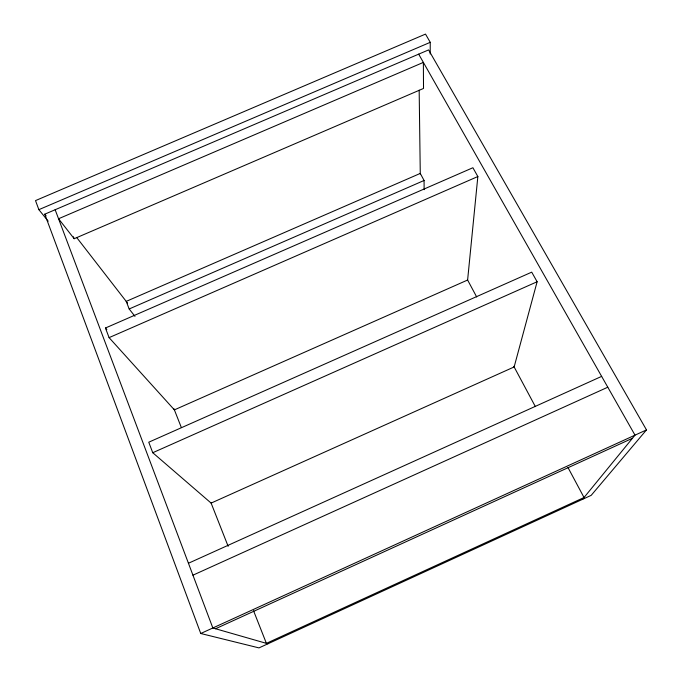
<?xml version="1.0" encoding="UTF-8"?>
<svg xmlns="http://www.w3.org/2000/svg" width="682" height="682" viewBox="0 0 682 682"><rect width="100%" height="100%" fill="white"/><g stroke="black" fill="none" stroke-linecap="round" stroke-linejoin="round"><path stroke-width="1.02" d="M430.189 53.989L430.248 42.327L425.508 34.1L35.515 200.602L38.865 209.664L48.192 221.19M477.852 176.536L467.613 280.029L174.387 409.873L109.094 337.633L105.446 328.016L472.899 167.738L477.852 176.536L109.094 337.633M537.126 281.751L514.143 366.95L211.122 503.094L152.751 452.72L148.761 442.209L531.721 272.152L537.126 281.751L152.751 452.72M582.573 499.309L635.01 435.15L418.68 54.151M646.485 429.907L591.183 495.354L258.972 647.9L200.747 633.501L44.773 214.174L428.603 49.905L646.485 429.907L200.747 633.501M215.546 628.753L632.444 438.287M188.437 563.255L601.643 376.379M192.938 575.182L607.79 387.214M129.179 308.963L424.076 180.483L420.265 173.424L126.213 301.384L129.179 308.963L134.976 316.371M74.176 238.717L423.522 88.447L423.369 62.403L58.55 218.752L74.176 238.717L73.443 236.782M38.865 209.664L430.248 42.327M267.924 643.791L212.844 627.977L55.148 209.732M105.446 328.016L106.861 329.611M44.773 214.174L46.103 215.819M76.606 237.404L127.508 303.055M467.664 280.114L476.692 296.985M513.81 366.328L535.379 406.625M567.987 467.528L584.031 497.519L266.398 643.348L253.516 610.68M173.919 408.688L181.335 427.503M210.985 502.753L228.155 546.316M419.166 90.177L420.274 173.893M424.076 180.483L424.127 189.681"/></g></svg>
